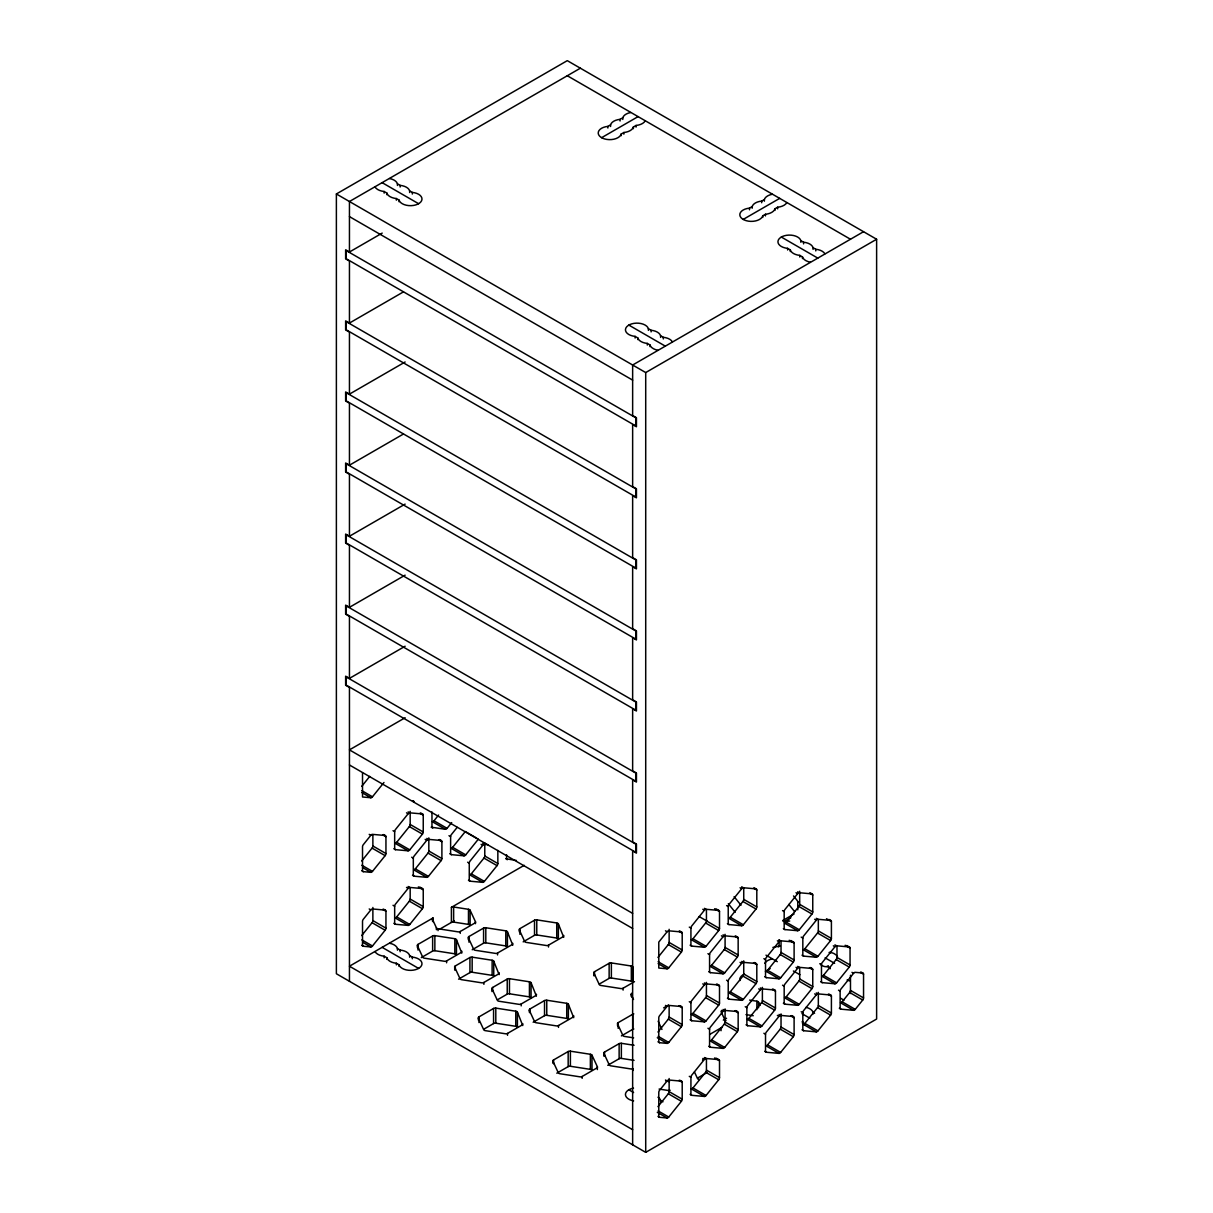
<?xml version="1.0" encoding="UTF-8"?>
<svg xmlns="http://www.w3.org/2000/svg" width="1213" height="1213" viewBox="0 0 1213 1213"><rect width="100%" height="100%" fill="white"/><g stroke="black" fill="none" stroke-linecap="round" stroke-linejoin="round"><path stroke-width="1.5" d="M361.701 786.388L369.753 776.365M362.52 772.908L362.52 796.986L370.829 797.729A2.305 1.334 -60 0 0 372.467 796.789L383.975 782.476M385.127 835.499L372.467 834.362A2.305 1.334 -60 0 0 370.829 835.302L363.339 844.642A2.305 1.334 -60 0 0 362.52 846.75L362.52 870.509A2.305 1.334 -60 0 0 363.339 871.662L370.829 872.329A2.305 1.334 -60 0 0 372.467 871.389L385.127 855.65A2.305 1.334 -60 0 0 385.946 853.543L385.946 836.652A2.305 1.334 -60 0 0 385.127 835.499L383.49 834.559M361.701 860.987L372.057 848.099A2.305 1.334 -60 0 0 372.876 845.992L372.876 834.741M422.427 813.953L409.767 812.831A2.305 1.334 -60 0 0 408.129 813.771L395.468 829.525A2.305 1.334 -60 0 0 394.665 831.633L394.665 848.509A2.305 1.334 -60 0 0 395.468 849.676L408.129 850.798A2.305 1.334 -60 0 0 409.767 849.858L422.427 834.104A2.305 1.334 -60 0 0 423.246 831.997L423.246 815.121A2.305 1.334 -60 0 0 422.427 813.953L420.79 813.013M408.129 850.798L395.059 843.247A2.305 1.334 -60 0 0 396.696 842.307L409.357 826.569A2.305 1.334 -60 0 0 410.176 824.461L410.176 811.33M451.676 822.596L447.066 828.327A2.305 1.334 -60 0 1 445.429 829.267L432.359 821.717A2.305 1.334 -60 0 0 433.996 820.776L438.606 815.045M385.127 910.099L372.467 908.962A2.305 1.334 -60 0 0 370.829 909.917L363.339 919.242A2.305 1.334 -60 0 0 362.52 921.349L362.52 945.109A2.305 1.334 -60 0 0 363.339 946.261L370.829 946.944A2.305 1.334 -60 0 0 372.467 945.988L385.127 930.25A2.305 1.334 -60 0 0 385.946 928.142L385.946 911.266A2.305 1.334 -60 0 0 385.127 910.099L383.49 909.159M441.077 840.488L428.416 839.366A2.305 1.334 -60 0 0 426.779 840.306L414.118 856.06A2.305 1.334 -60 0 0 413.315 858.167L413.315 875.043A2.305 1.334 -60 0 0 414.118 876.195L426.779 877.333A2.305 1.334 -60 0 0 428.416 876.393L441.077 860.639A2.305 1.334 -60 0 0 441.896 858.531L441.896 841.655A2.305 1.334 -60 0 0 441.077 840.488L439.44 839.548M361.701 935.587L372.057 922.699A2.305 1.334 -60 0 0 372.876 920.591L372.876 907.46M426.779 877.333L413.709 869.782A2.305 1.334 -60 0 0 415.346 868.842L428.007 853.088A2.305 1.334 -60 0 0 428.826 850.995L428.826 837.865M422.427 888.568L409.767 887.431A2.305 1.334 -60 0 0 408.129 888.371L395.468 904.125A2.305 1.334 -60 0 0 394.665 906.232L394.665 923.108A2.305 1.334 -60 0 0 395.468 924.276L408.129 925.398A2.305 1.334 -60 0 0 409.767 924.458L422.427 908.704A2.305 1.334 -60 0 0 423.246 906.596L423.246 889.72A2.305 1.334 -60 0 0 422.427 888.568L419.971 887.143M457.18 827.357L451.433 834.514A2.305 1.334 -60 0 0 450.614 836.621L450.614 853.497A2.305 1.334 -60 0 0 451.433 854.665L464.079 855.802A2.305 1.334 -60 0 0 465.716 854.862L478.377 839.108M408.129 925.398L395.059 917.862A2.305 1.334 -60 0 0 396.696 916.907L409.357 901.168A2.305 1.334 -60 0 0 410.176 899.06L410.176 887.81M464.079 855.802L451.009 848.251A2.305 1.334 -60 0 0 452.646 847.311L465.307 831.557L476.739 838.168M487.99 844.688L484.366 844.354A2.305 1.334 -60 0 0 482.729 845.309L470.083 861.048A2.305 1.334 -60 0 0 469.264 863.156L469.264 880.032A2.305 1.334 -60 0 0 470.083 881.199L482.729 882.336A2.305 1.334 -60 0 0 484.366 881.381L497.027 865.642A2.305 1.334 -60 0 0 497.846 863.535L497.846 850.404M482.729 882.336L469.658 874.785A2.305 1.334 -60 0 0 471.296 873.845L483.957 858.091A2.305 1.334 -60 0 0 484.775 855.984L484.775 842.853M681.388 931.948L668.742 930.811A2.305 1.334 -60 0 0 667.105 931.751L658.78 942.107L658.78 968.035L667.105 968.778A2.305 1.334 -60 0 0 668.742 967.838L681.388 952.084A2.305 1.334 -60 0 0 682.206 949.991L682.206 933.1A2.305 1.334 -60 0 0 681.388 931.948L679.765 930.993M657.962 957.436L668.318 944.548A2.305 1.334 -60 0 0 669.136 942.44L669.136 929.31M718.687 910.402L706.042 909.28A2.305 1.334 -60 0 0 704.404 910.22L691.744 925.974A2.305 1.334 -60 0 0 690.925 928.081L690.925 944.957A2.305 1.334 -60 0 0 691.744 946.11L704.404 947.247A2.305 1.334 -60 0 0 706.042 946.307L718.687 930.553A2.305 1.334 -60 0 0 719.506 928.445L719.506 911.57A2.305 1.334 -60 0 0 718.687 910.402L716.246 908.992M704.404 947.247L691.334 939.696A2.305 1.334 -60 0 0 692.972 938.756L705.617 923.002A2.305 1.334 -60 0 0 706.436 920.91L706.436 909.644M756.002 888.871L743.342 887.749A2.305 1.334 -60 0 0 741.704 888.689L729.043 904.428A2.305 1.334 -60 0 0 728.225 906.536L728.225 923.411A2.305 1.334 -60 0 0 729.043 924.579L741.704 925.716A2.305 1.334 -60 0 0 743.342 924.761L756.002 909.022A2.305 1.334 -60 0 0 756.806 906.915L756.806 890.039A2.305 1.334 -60 0 0 756.002 888.871L754.365 887.931M741.704 925.716L728.634 918.165A2.305 1.334 -60 0 0 730.271 917.225L742.917 901.471A2.305 1.334 -60 0 0 743.736 899.364L743.736 888.113M681.388 1006.547L668.742 1005.41A2.305 1.334 -60 0 0 667.105 1006.35L659.599 1015.69A2.305 1.334 -60 0 0 658.78 1017.798L658.78 1041.558A2.305 1.334 -60 0 0 659.599 1042.71L667.105 1043.377A2.305 1.334 -60 0 0 668.742 1042.437L681.388 1026.698A2.305 1.334 -60 0 0 682.206 1024.591L682.206 1007.7A2.305 1.334 -60 0 0 681.388 1006.547L679.765 1005.607M737.337 936.936L724.692 935.814A2.305 1.334 -60 0 0 723.054 936.754L710.393 952.508A2.305 1.334 -60 0 0 709.575 954.601L709.575 971.492A2.305 1.334 -60 0 0 710.393 972.644L723.054 973.781A2.305 1.334 -60 0 0 724.692 972.841L737.337 957.087A2.305 1.334 -60 0 0 738.156 954.98L738.156 938.104A2.305 1.334 -60 0 0 737.337 936.936L735.715 935.996M657.962 1032.036L668.318 1019.147A2.305 1.334 -60 0 0 669.136 1017.04L669.136 1005.789M723.054 973.781L709.984 966.23A2.305 1.334 -60 0 0 711.622 965.29L724.267 949.536A2.305 1.334 -60 0 0 725.086 947.429L725.086 934.313M718.687 985.001L706.042 983.879A2.305 1.334 -60 0 0 704.404 984.82L691.744 1000.573A2.305 1.334 -60 0 0 690.925 1002.681L690.925 1019.557A2.305 1.334 -60 0 0 691.744 1020.724L704.404 1021.846A2.305 1.334 -60 0 0 706.042 1020.906L718.687 1005.152A2.305 1.334 -60 0 0 719.506 1003.045L719.506 986.169A2.305 1.334 -60 0 0 718.687 985.001L717.065 984.061M704.404 1021.846L691.334 1014.295A2.305 1.334 -60 0 0 692.972 1013.355L705.617 997.617A2.305 1.334 -60 0 0 706.436 995.509L706.436 982.378M756.002 963.471L743.342 962.349A2.305 1.334 -60 0 0 741.704 963.289L729.043 979.027A2.305 1.334 -60 0 0 728.225 981.135L728.225 998.026A2.305 1.334 -60 0 0 729.043 999.178L741.704 1000.316A2.305 1.334 -60 0 0 743.342 999.376L756.002 983.622A2.305 1.334 -60 0 0 756.806 981.514L756.806 964.638A2.305 1.334 -60 0 0 756.002 963.471L754.365 962.531M811.952 893.875L799.291 892.738A2.305 1.334 -60 0 0 797.654 893.678L784.993 909.432A2.305 1.334 -60 0 0 784.174 911.539L784.174 928.415A2.305 1.334 -60 0 0 784.993 929.583L797.654 930.705A2.305 1.334 -60 0 0 799.291 929.765L811.952 914.011A2.305 1.334 -60 0 0 812.755 911.918L812.755 895.027A2.305 1.334 -60 0 0 811.952 893.875L810.314 892.92M741.704 1000.316L728.634 992.765A2.305 1.334 -60 0 0 730.271 991.825L742.917 976.071A2.305 1.334 -60 0 0 743.736 973.963L743.736 960.848M797.654 930.705L784.584 923.169A2.305 1.334 -60 0 0 786.221 922.214L798.882 906.475A2.305 1.334 -60 0 0 799.685 904.367L799.685 891.237M681.388 1081.147L668.742 1080.01A2.305 1.334 -60 0 0 667.105 1080.965L659.599 1090.29A2.305 1.334 -60 0 0 658.78 1092.397L658.78 1116.157A2.305 1.334 -60 0 0 659.599 1117.309L667.105 1117.977A2.305 1.334 -60 0 0 668.742 1117.037L681.388 1101.298A2.305 1.334 -60 0 0 682.206 1099.19L682.206 1082.314A2.305 1.334 -60 0 0 681.388 1081.147L679.765 1080.207M737.337 1011.536L724.692 1010.414A2.305 1.334 -60 0 0 723.054 1011.354L710.393 1027.108A2.305 1.334 -60 0 0 709.575 1029.215L709.575 1046.091A2.305 1.334 -60 0 0 710.393 1047.244L723.054 1048.381A2.305 1.334 -60 0 0 724.692 1047.441L737.337 1031.687A2.305 1.334 -60 0 0 738.156 1029.579L738.156 1012.703A2.305 1.334 -60 0 0 737.337 1011.536L735.715 1010.596M793.302 941.94L780.641 940.803A2.305 1.334 -60 0 0 779.004 941.758L766.343 957.497A2.305 1.334 -60 0 0 765.524 959.604L765.524 976.48A2.305 1.334 -60 0 0 766.343 977.648L779.004 978.785A2.305 1.334 -60 0 0 780.641 977.83L793.302 962.091A2.305 1.334 -60 0 0 794.106 959.983L794.106 943.108A2.305 1.334 -60 0 0 793.302 941.94L790.846 940.53M657.962 1106.635L668.318 1093.747A2.305 1.334 -60 0 0 669.136 1091.639L669.136 1078.509M723.054 1048.381L709.984 1040.83A2.305 1.334 -60 0 0 711.622 1039.89L724.267 1024.136A2.305 1.334 -60 0 0 725.086 1022.043L725.086 1008.913M779.004 978.785L765.934 971.234A2.305 1.334 -60 0 0 767.571 970.294L780.232 954.54A2.305 1.334 -60 0 0 781.036 952.432L781.036 941.182M718.687 1059.616L706.042 1058.479A2.305 1.334 -60 0 0 704.404 1059.419L691.744 1075.173A2.305 1.334 -60 0 0 690.925 1077.28L690.925 1094.156A2.305 1.334 -60 0 0 691.744 1095.324L704.404 1096.446A2.305 1.334 -60 0 0 706.042 1095.506L718.687 1079.752A2.305 1.334 -60 0 0 719.506 1077.644L719.506 1060.769A2.305 1.334 -60 0 0 718.687 1059.616L716.246 1058.191M774.652 990.005L761.991 988.883A2.305 1.334 -60 0 0 760.354 989.823L747.693 1005.562A2.305 1.334 -60 0 0 746.874 1007.669L746.874 1024.545A2.305 1.334 -60 0 0 747.693 1025.713L760.354 1026.85A2.305 1.334 -60 0 0 761.991 1025.91L774.652 1010.156A2.305 1.334 -60 0 0 775.456 1008.048L775.456 991.173A2.305 1.334 -60 0 0 774.652 990.005L773.015 989.065M830.602 920.409L817.941 919.272A2.305 1.334 -60 0 0 816.304 920.212L803.643 935.966A2.305 1.334 -60 0 0 802.824 938.074L802.824 954.949A2.305 1.334 -60 0 0 803.643 956.117L816.304 957.239A2.305 1.334 -60 0 0 817.941 956.299L830.602 940.545A2.305 1.334 -60 0 0 831.405 938.437L831.405 921.562A2.305 1.334 -60 0 0 830.602 920.409L828.964 919.454M704.404 1096.446L691.334 1088.91A2.305 1.334 -60 0 0 692.972 1087.955L705.617 1072.216A2.305 1.334 -60 0 0 706.436 1070.109L706.436 1058.858M760.354 1026.85L747.284 1019.299A2.305 1.334 -60 0 0 748.921 1018.359L761.567 1002.605A2.305 1.334 -60 0 0 762.386 1000.498L762.386 987.367M816.304 957.239L803.233 949.703A2.305 1.334 -60 0 0 804.871 948.748L817.532 933.009A2.305 1.334 -60 0 0 818.335 930.902L818.335 919.651M811.952 968.474L799.291 967.337A2.305 1.334 -60 0 0 797.654 968.277L784.993 984.031A2.305 1.334 -60 0 0 784.174 986.139L784.174 1003.015A2.305 1.334 -60 0 0 784.993 1004.182L797.654 1005.304A2.305 1.334 -60 0 0 799.291 1004.364L811.952 988.625A2.305 1.334 -60 0 0 812.755 986.518L812.755 969.627A2.305 1.334 -60 0 0 811.952 968.474L810.314 967.534M797.654 1005.304L784.584 997.768A2.305 1.334 -60 0 0 786.221 996.828L798.882 981.074A2.305 1.334 -60 0 0 799.685 978.967L799.685 967.716M793.302 1016.539L780.641 1015.402A2.305 1.334 -60 0 0 779.004 1016.358L766.343 1032.096A2.305 1.334 -60 0 0 765.524 1034.204L765.524 1051.08A2.305 1.334 -60 0 0 766.343 1052.247L779.004 1053.384A2.305 1.334 -60 0 0 780.641 1052.429L793.302 1036.69A2.305 1.334 -60 0 0 794.106 1034.583L794.106 1017.707A2.305 1.334 -60 0 0 793.302 1016.539L791.664 1015.599M849.252 946.944L836.591 945.806A2.305 1.334 -60 0 0 834.953 946.747L822.293 962.5A2.305 1.334 -60 0 0 821.474 964.608L821.474 981.484A2.305 1.334 -60 0 0 822.293 982.651L834.953 983.773A2.305 1.334 -60 0 0 836.591 982.833L849.252 967.079A2.305 1.334 -60 0 0 850.055 964.972L850.055 948.096A2.305 1.334 -60 0 0 849.252 946.944L846.795 945.518M779.004 1053.384L765.934 1045.833A2.305 1.334 -60 0 0 767.571 1044.893L780.232 1029.14A2.305 1.334 -60 0 0 781.036 1027.032L781.036 1013.901M834.953 983.773L821.883 976.222A2.305 1.334 -60 0 0 823.521 975.282L836.182 959.544A2.305 1.334 -60 0 0 836.985 957.436L836.985 946.185M830.602 995.009L817.941 993.872A2.305 1.334 -60 0 0 816.304 994.812L803.643 1010.565A2.305 1.334 -60 0 0 802.824 1012.673L802.824 1029.549A2.305 1.334 -60 0 0 803.643 1030.716L816.304 1031.838A2.305 1.334 -60 0 0 817.941 1030.898L830.602 1015.145A2.305 1.334 -60 0 0 831.405 1013.052L831.405 996.161A2.305 1.334 -60 0 0 830.602 995.009L828.964 994.069M816.304 1031.838L803.233 1024.303A2.305 1.334 -60 0 0 804.871 1023.347L817.532 1007.609A2.305 1.334 -60 0 0 818.335 1005.501L818.335 992.37M862.731 973.008L855.241 972.341A2.305 1.334 -60 0 0 853.603 973.281L840.943 989.035A2.305 1.334 -60 0 0 840.124 991.142L840.124 1008.018A2.305 1.334 -60 0 0 840.943 1009.171L853.603 1010.308A2.305 1.334 -60 0 0 855.241 1009.368L862.731 1000.028A2.305 1.334 -60 0 0 863.55 997.935L863.55 974.175A2.305 1.334 -60 0 0 862.731 973.008L861.109 972.068M853.603 1010.308L840.533 1002.757A2.305 1.334 -60 0 0 842.171 1001.817L849.661 992.492A2.305 1.334 -60 0 0 850.48 990.384L863.55 997.935M336.38 193.974L567.29 60.65L876.62 239.249L876.62 1019.026L645.71 1152.35L336.38 973.751L336.38 193.974L645.71 372.558L876.62 239.249M580.36 68.201L349.45 201.51L349.45 252.016L345.629 249.802L345.629 258.869L349.45 261.068L349.45 323.067L345.629 320.869L345.629 329.921L349.45 332.135L349.45 394.134L345.629 391.935L345.629 400.987L349.45 403.186L349.45 465.201L345.629 462.987L345.629 472.054L349.45 474.253L349.45 536.252L345.629 534.054L345.629 543.106L349.45 545.319L349.45 607.319L345.629 605.12L345.629 614.172L349.45 616.371L349.45 678.385L345.629 676.172L345.629 685.239L349.45 687.437L349.45 981.302M349.45 252.016L382.201 233.093M645.164 120.921A11.554 6.672 0 0 1 636.052 125.455L633.368 127.016A11.554 6.672 0 0 1 623.861 132.505L621.162 134.067A11.554 6.672 0 0 1 609.138 139.631A11.554 6.672 0 0 1 598.236 133.339A11.554 6.672 0 0 1 607.88 126.395L610.564 124.833A11.554 6.672 0 0 1 620.07 119.344L622.769 117.782A11.554 6.672 0 0 1 630.639 112.536M601.603 137.691L638.083 116.615M349.45 323.067L403.489 291.863M349.45 394.134L405.127 361.99M786.767 202.677A11.554 6.672 0 0 1 777.654 207.211L774.955 208.772A11.554 6.672 0 0 1 765.464 214.261L762.765 215.808A11.554 6.672 0 0 1 750.726 221.373A11.554 6.672 0 0 1 739.824 215.08A11.554 6.672 0 0 1 749.467 208.136L752.166 206.589A11.554 6.672 0 0 1 761.673 201.1L764.372 199.538A11.554 6.672 0 0 1 772.241 194.277M743.19 219.432L779.686 198.371M349.45 465.201L403.489 433.996M863.55 231.698L632.64 365.022L632.64 415.513L636.446 417.712L636.446 426.764L632.64 424.565L632.64 486.58L636.446 488.778L636.446 497.83L632.64 495.632L632.64 557.631L636.446 559.83L636.446 568.897L632.64 566.698L632.64 628.698L636.446 630.896L636.446 639.948L632.64 637.75L632.64 699.765L636.446 701.963L636.446 711.015L632.64 708.817L632.64 770.816L636.446 773.015L636.446 782.082L632.64 779.868L632.64 841.883L636.446 844.081L636.446 853.133L632.64 850.935L632.64 1144.799M349.45 536.252L405.127 504.108M349.45 607.319L405.127 575.159M349.45 678.385L405.127 646.226M405.127 717.732L349.45 749.877L632.64 913.389M433.026 921.728L433.026 917.953L349.45 966.215L632.64 1129.712M451.403 907.354A2.305 1.334 0 0 1 453.632 907.006L468.476 909.295A2.305 1.334 0 0 1 470.113 910.235L470.113 925.337A2.305 1.334 0 0 0 468.476 924.397L453.632 922.092A2.305 1.334 0 0 0 451.403 922.441L451.403 907.354L524.213 865.309M439.515 929.294L454.253 920.788M417.408 947.58L417.408 945.7A2.305 1.334 0 0 1 418 944.411L432.632 935.966A2.305 1.334 0 0 1 434.861 935.632L454.83 938.71A2.305 1.334 0 0 1 456.452 939.666L461.804 953.069M433.026 917.953A2.305 1.334 0 0 0 432.435 919.242L436.407 927.809A2.305 1.334 0 0 0 438.045 928.749L458.014 931.842A2.305 1.334 0 0 0 460.243 931.493L474.859 923.063A2.305 1.334 0 0 0 475.466 921.774L470.113 910.235M421.26 957.633L432.632 951.068A2.305 1.334 0 0 1 434.861 950.719L454.83 953.812A2.305 1.334 0 0 1 456.452 954.752L456.452 939.666M468.354 939.711L468.354 937.816A2.305 1.334 0 0 1 468.961 936.527L483.578 928.097A2.305 1.334 0 0 1 485.806 927.748L505.776 930.841A2.305 1.334 0 0 1 507.413 931.781L512.765 945.2M417.408 945.7L422.761 957.224A2.305 1.334 0 0 0 424.398 958.179L444.367 961.257A2.305 1.334 0 0 0 446.596 960.923L461.213 952.478A2.305 1.334 0 0 0 461.804 951.189M472.206 949.749L483.578 943.183A2.305 1.334 0 0 1 485.806 942.835L505.776 945.928A2.305 1.334 0 0 1 507.413 946.868L507.413 931.781M454.708 970.066L454.708 967.231A2.305 1.334 0 0 1 455.3 965.942L469.931 957.512A2.305 1.334 0 0 1 472.16 957.163L492.129 960.256A2.305 1.334 0 0 1 493.752 961.196L499.104 974.615M519.316 931.827L519.316 929.931A2.305 1.334 0 0 1 519.907 928.642L534.524 920.212A2.305 1.334 0 0 1 536.768 919.863L556.737 922.957A2.305 1.334 0 0 1 558.359 923.897L563.711 937.315M468.354 937.816L473.707 949.339A2.305 1.334 0 0 0 475.344 950.295L495.313 953.373A2.305 1.334 0 0 0 497.542 953.039L512.159 944.593A2.305 1.334 0 0 0 512.765 943.305M458.559 979.164L469.931 972.599A2.305 1.334 0 0 1 472.16 972.25L492.129 975.343A2.305 1.334 0 0 1 493.752 976.283L493.752 961.196M523.167 941.864L534.524 935.299A2.305 1.334 0 0 1 536.768 934.95L556.737 938.043A2.305 1.334 0 0 1 558.359 938.983L558.359 923.897M454.708 967.231L460.061 978.77A2.305 1.334 0 0 0 461.698 979.71L481.667 982.803A2.305 1.334 0 0 0 483.896 982.454L498.513 974.009A2.305 1.334 0 0 0 499.104 972.72M519.316 929.931L524.668 941.47A2.305 1.334 0 0 0 526.306 942.41L546.275 945.503A2.305 1.334 0 0 0 548.503 945.154L563.12 936.709A2.305 1.334 0 0 0 563.711 935.42M492.008 991.597L492.008 988.777A2.305 1.334 0 0 1 492.614 987.488L507.231 979.043A2.305 1.334 0 0 1 509.46 978.694L529.429 981.787A2.305 1.334 0 0 1 531.067 982.727L536.404 996.146M497.482 999.755L507.231 994.129A2.305 1.334 0 0 1 509.46 993.796L529.429 996.874A2.305 1.334 0 0 1 531.067 997.829L531.067 982.727M478.362 1020.072L478.362 1018.192A2.305 1.334 0 0 1 478.953 1016.903L493.57 1008.458A2.305 1.334 0 0 1 495.799 1008.109L515.768 1011.202A2.305 1.334 0 0 1 517.405 1012.142L522.758 1025.561M492.008 988.777L497.36 1000.3A2.305 1.334 0 0 0 498.998 1001.241L518.967 1004.334A2.305 1.334 0 0 0 521.196 1003.985L535.812 995.555A2.305 1.334 0 0 0 536.404 994.266M483.82 1029.185L493.57 1023.56A2.305 1.334 0 0 1 495.799 1023.211L515.768 1026.304A2.305 1.334 0 0 1 517.405 1027.244L517.405 1012.142M529.308 1012.188L529.308 1010.308A2.305 1.334 0 0 1 529.914 1009.019L544.531 1000.573A2.305 1.334 0 0 1 546.76 1000.24L566.729 1003.318A2.305 1.334 0 0 1 568.366 1004.258L573.704 1017.677M593.915 975.843L593.915 973.008A2.305 1.334 0 0 1 594.506 971.719L609.138 963.274A2.305 1.334 0 0 1 611.367 962.94L631.336 966.018A2.305 1.334 0 0 1 632.959 966.958L632.959 982.06A2.305 1.334 0 0 0 631.336 981.12L611.367 978.027A2.305 1.334 0 0 0 609.138 978.375L599.389 984.001M478.362 1018.192L483.714 1029.716A2.305 1.334 0 0 0 485.336 1030.656L505.305 1033.749A2.305 1.334 0 0 0 507.534 1033.4L522.166 1024.97A2.305 1.334 0 0 0 522.758 1023.681M533.159 1022.241L544.531 1015.675A2.305 1.334 0 0 1 546.76 1015.326L566.729 1018.42A2.305 1.334 0 0 1 568.366 1019.36L568.366 1004.258M529.308 1010.308L534.66 1021.831A2.305 1.334 0 0 0 536.298 1022.771L556.267 1025.864A2.305 1.334 0 0 0 558.496 1025.516L573.112 1017.085A2.305 1.334 0 0 0 573.704 1015.797M593.915 973.008L599.267 984.531A2.305 1.334 0 0 0 600.905 985.472L620.874 988.565A2.305 1.334 0 0 0 623.103 988.216L634.475 981.651M797.775 909.841L797.775 902.336L799.412 901.395M782.673 920.561L794.106 913.965M782.961 920.879A2.305 1.334 60 0 0 784.311 921.501L790.846 917.741M552.961 1063.149L552.961 1061.254A2.305 1.334 0 0 1 553.553 1059.965L568.169 1051.535A2.305 1.334 0 0 1 570.398 1051.186L590.367 1054.279A2.305 1.334 0 0 1 592.005 1055.219L597.357 1066.743L597.357 1069.578M617.569 1025.849L617.569 1023.954A2.305 1.334 0 0 1 618.16 1022.665L632.777 1014.235A2.305 1.334 0 0 1 633.808 1013.886M663.647 1007.882L668.515 1005.061M556.797 1073.187L568.169 1066.621A2.305 1.334 0 0 1 570.398 1066.272L590.367 1069.366A2.305 1.334 0 0 1 592.005 1070.306L592.005 1055.219M621.405 1035.887L632.777 1029.321A2.305 1.334 0 0 1 633.808 1028.973M772.893 947.398L779.944 945.958M603.907 1056.205L603.907 1053.369A2.305 1.334 0 0 1 604.514 1052.08L619.13 1043.65A2.305 1.334 0 0 1 621.359 1043.301L634.065 1045.272M552.961 1061.254L558.314 1072.792A2.305 1.334 0 0 0 559.936 1073.732L579.905 1076.826A2.305 1.334 0 0 0 582.149 1076.477L596.766 1068.031A2.305 1.334 0 0 0 597.357 1066.743M765.403 971.31L770.164 968.565M607.758 1065.302L619.13 1058.737A2.305 1.334 0 0 1 621.359 1058.403L634.065 1060.359M829.101 952.478L831.041 951.947M723.312 1020.118L726.572 1018.253M820.488 964.411A11.554 6.672 60 0 0 826.917 966.564L828.343 965.745M709.666 1034.446L721.038 1027.881A2.305 1.334 0 0 1 722.372 1027.502M826.917 966.564L830.329 967.701M702.509 1060.117L705.754 1058.236M697.642 1078.023L707.376 1072.398M784.311 921.501L789.724 921.016M431.146 827.19L445.429 829.267M505.745 858.728L516.42 860.472M749.619 1000.088L756.882 1001.21A2.305 1.334 0 0 1 758.519 1002.15L760.051 1005.441M745.995 1014.614L753.258 1015.736M633.626 1037.828L624.543 1036.433A2.305 1.334 0 0 1 622.921 1035.493L617.569 1023.954M665.922 1081.056L669.546 1081.617M659.084 1089.062L668.166 1090.472A2.305 1.334 0 0 0 670.183 1090.244M567.29 75.737L850.48 239.249M810.36 262.19A11.554 6.672 0 0 1 802.49 256.944L799.792 255.382A11.554 6.672 0 0 1 790.285 249.893L787.601 248.347A11.554 6.672 0 0 1 777.958 241.387A11.554 6.672 0 0 1 788.859 235.095A11.554 6.672 0 0 1 800.883 240.674L803.582 242.221A11.554 6.672 0 0 1 813.089 247.71L815.773 249.272A11.554 6.672 0 0 1 824.885 253.805M781.324 237.051L817.805 258.111M389.57 178.554A11.554 6.672 0 0 1 397.439 183.815L400.138 185.377A11.554 6.672 0 0 1 409.645 190.866L412.329 192.412A11.554 6.672 0 0 1 421.972 199.357A11.554 6.672 0 0 1 411.071 205.664A11.554 6.672 0 0 1 399.047 200.084L396.348 198.538A11.554 6.672 0 0 1 386.841 193.049L384.157 191.487A11.554 6.672 0 0 1 375.044 186.954M657.871 350.239A11.554 6.672 0 0 1 650.001 344.977L647.302 343.415A11.554 6.672 0 0 1 637.795 337.942L635.112 336.38A11.554 6.672 0 0 1 625.468 329.436A11.554 6.672 0 0 1 636.37 323.143A11.554 6.672 0 0 1 648.394 328.708L651.093 330.27A11.554 6.672 0 0 1 660.6 335.743L663.284 337.305A11.554 6.672 0 0 1 672.396 341.854M382.125 182.647L418.606 203.708M628.834 325.084L665.315 346.145M349.45 216.611L632.64 380.109M809.496 893.147L812.755 895.027M797.654 891.798L799.291 892.738M796.016 892.738L797.654 893.678M826.508 918.741L831.405 921.562M799.685 904.367L812.755 911.918M798.882 906.475L811.952 914.011M816.304 918.332L817.941 919.272M814.666 919.272L816.304 920.212M753.546 888.143L756.806 890.039M845.158 945.276L850.055 948.096M741.704 886.794L743.342 887.749M818.335 930.902L831.405 938.437M782.537 910.599L784.174 911.539M740.066 887.749L741.704 888.689M817.532 933.009L830.602 940.545M834.953 944.866L836.591 945.806M833.316 945.806L834.953 946.747M786.221 922.214L799.291 929.765M743.736 899.364L756.806 906.915M742.917 901.471L756.002 909.022M836.985 957.436L850.055 964.972M801.187 937.133L802.824 938.074M860.29 972.28L863.55 974.175M783.355 928.642L784.993 929.583M836.182 959.544L849.252 967.079M851.966 972.341L853.603 973.281M825.098 957.845L834.62 963.334M804.871 948.748L817.941 956.299M789.208 940.272L794.106 943.108M726.587 905.595L728.225 906.536M779.004 939.863L780.641 940.803M819.836 963.653L821.474 964.608M777.366 940.803L779.004 941.758M802.005 955.162L803.643 956.117M730.271 917.225L743.342 924.761M714.609 908.734L719.506 911.57M823.521 975.282L836.591 982.833M809.496 967.747L812.755 969.627M781.036 952.432L794.106 959.983M704.404 908.34L706.042 909.28M849.661 992.492L862.731 1000.028M702.767 909.28L704.404 910.22M727.406 923.639L729.043 924.579M780.232 954.54L793.302 962.091M797.654 966.397L799.291 967.337M838.486 990.187L840.124 991.142M796.016 967.337L797.654 968.277M820.655 981.696L822.293 982.651M734.896 936.224L738.156 938.104M699.097 916.543L707.255 921.243M765.994 955.162L777.29 961.682M793.378 970.976L799.898 974.736M840.7 998.284L843.96 1000.179M706.436 920.91L719.506 928.445M705.617 923.002L718.687 930.553M842.171 1001.817L855.241 1009.368M828.145 994.281L831.405 996.161M799.685 978.967L812.755 986.518M723.054 934.859L724.692 935.814M763.887 958.664L765.524 959.604M721.417 935.814L723.054 936.754M798.882 981.074L811.952 988.625M816.304 992.931L817.941 993.872M814.666 993.872L816.304 994.812M839.305 1008.23L840.943 1009.171M767.571 970.294L780.641 977.83M753.546 962.743L756.806 964.638M725.086 947.429L738.156 954.98M689.287 927.126L690.925 928.081M724.267 949.536L737.337 957.087M818.335 1005.501L831.405 1013.052M741.704 961.393L743.342 962.349M782.537 985.199L784.174 986.139M740.066 962.349L741.704 963.289M764.706 976.708L766.343 977.648M817.532 1007.609L830.602 1015.145M692.972 938.756L706.042 946.307M678.946 931.22L682.206 933.1M786.221 996.828L799.291 1004.364M806.069 1007.336A11.554 6.672 0 0 1 813.089 1012.4L814.605 1013.28M772.196 989.277L775.456 991.173M743.736 973.963L756.806 981.514M707.937 953.661L709.575 954.601M665.467 930.811L667.105 931.751M690.106 945.17L691.744 946.11M742.917 976.071L756.002 983.622M760.354 987.928L761.991 988.883M801.187 1011.733L802.824 1012.673M758.716 988.883L760.354 989.823M801.945 1013.643L809.875 1018.223M783.355 1003.242L784.993 1004.182M711.622 965.29L724.692 972.841M669.136 942.44L682.206 949.991M802.324 1021.543L802.49 1021.634A11.554 6.672 0 0 0 804.628 1024.53M668.318 944.548L681.388 952.084M804.871 1023.347L817.941 1030.898M790.846 1015.812L794.106 1017.707M762.386 1000.498L775.456 1008.048M726.587 980.195L728.225 981.135M412.496 800.656L414.118 801.596A2.305 1.334 -60 0 1 413.481 801.171M708.756 971.704L710.393 972.644M761.567 1002.605L774.652 1010.156M349.45 764.978L632.64 928.476M482.729 843.414L484.366 844.354M779.004 1014.462L780.641 1015.402M481.106 844.354L482.729 845.309M777.366 1015.402L779.004 1016.358M802.005 1029.776L803.643 1030.716M433.996 820.776L447.066 828.327M730.271 991.825L743.342 999.376M419.971 813.241L423.246 815.121M716.246 984.289L719.506 986.169M408.129 811.891L409.767 812.831M484.775 855.984L497.846 863.535M704.404 982.939L706.042 983.879M781.036 1027.032L794.106 1034.583M448.977 835.681L450.614 836.621M745.237 1006.729L746.874 1007.669M406.507 812.831L408.129 813.771M702.767 983.879L704.404 984.82M727.406 998.238L729.043 999.178M483.957 858.091L497.027 865.642M780.232 1029.14L793.302 1036.69M361.853 790.664L372.467 796.789M658.113 961.712L668.742 967.838M361.853 792.544L370.829 797.729M658.113 963.592L667.105 968.778M452.646 847.311L465.716 854.862M748.921 1018.359L761.991 1025.91M438.621 839.775L441.896 841.655M734.896 1010.823L738.156 1012.703M410.176 824.461L423.246 831.997M706.436 995.509L719.506 1003.045M409.357 826.569L422.427 834.104M705.617 997.617L718.687 1005.152M426.779 838.426L428.416 839.366M723.054 1009.474L724.692 1010.414M467.627 862.216L469.264 863.156M763.887 1033.264L765.524 1034.204M425.156 839.366L426.779 840.306M449.796 853.725L451.433 854.665M721.417 1010.414L723.054 1011.354M746.056 1024.773L747.693 1025.713M471.296 873.845L484.366 881.381M767.571 1044.893L780.641 1052.429M428.826 850.995L441.896 858.531M725.086 1022.043L738.156 1029.579M393.027 830.678L394.665 831.633M689.287 1001.726L690.925 1002.681M428.007 853.088L441.077 860.639M724.267 1024.136L737.337 1031.687M468.445 880.259L470.083 881.199M764.706 1051.307L766.343 1052.247M396.696 842.307L409.767 849.858M692.972 1013.355L706.042 1020.906M382.671 834.771L385.946 836.652M678.946 1005.82L682.206 1007.7M411.677 857.212L413.315 858.167M707.937 1028.26L709.575 1029.215M369.207 834.362L370.829 835.302M393.846 848.721L395.468 849.676M665.467 1005.41L667.105 1006.35M690.106 1019.769L691.744 1020.724M415.346 868.842L428.416 876.393M711.622 1039.89L724.692 1047.441M372.876 845.992L385.946 853.543M669.136 1017.04L682.206 1024.591M372.057 848.099L385.127 855.65M668.318 1019.147L681.388 1026.698M412.496 875.255L414.118 876.195M708.756 1046.303L710.393 1047.244M418.349 886.9L423.246 889.72M714.609 1057.948L719.506 1060.769M408.129 886.491L409.767 887.431M704.404 1057.539L706.042 1058.479M406.507 887.431L408.129 888.371M702.767 1058.479L704.404 1059.419M361.853 865.263L372.467 871.389M658.113 1036.311L668.742 1042.437M362.672 867.613L370.829 872.329M657.294 1037.722L667.105 1043.377M361.701 870.722L363.339 871.662M657.962 1041.77L659.599 1042.71M410.176 899.06L423.246 906.596M706.436 1070.109L719.506 1077.644M409.357 901.168L422.427 908.704M705.617 1072.216L718.687 1079.752M393.027 905.292L394.665 906.232M689.287 1076.34L690.925 1077.28M396.696 916.907L409.767 924.458M692.972 1087.955L706.042 1095.506M382.671 909.371L385.946 911.266M678.946 1080.419L682.206 1082.314M369.207 908.962L370.829 909.917M665.467 1080.01L667.105 1080.965M393.846 923.32L395.468 924.276M690.106 1094.369L691.744 1095.324M372.876 920.591L385.946 928.142M669.136 1091.639L682.206 1099.19M372.057 922.699L385.127 930.25M668.318 1093.747L681.388 1101.298M389.57 943.259A11.554 6.672 0 0 1 397.439 948.521L400.138 950.067A11.554 6.672 0 0 1 409.645 955.556L412.329 957.118A11.554 6.672 0 0 1 421.972 964.062A11.554 6.672 0 0 1 411.071 970.355A11.554 6.672 0 0 1 399.047 964.79L396.348 963.228A11.554 6.672 0 0 1 386.841 957.739L384.157 956.193A11.554 6.672 0 0 1 375.044 951.644M657.992 1097.219A11.554 6.672 0 0 1 660.6 1100.449L662.95 1101.813M382.125 947.338L418.606 968.414M628.834 1089.774L633.595 1092.534M361.853 939.863L372.467 945.988M658.113 1110.911L668.742 1117.037M362.672 942.213L370.829 946.944M657.294 1112.321L667.105 1117.977M361.701 945.321L363.339 946.261M657.962 1116.369L659.599 1117.309M793.514 895.937L796.956 900.228A2.305 1.334 60 0 1 797.775 902.336M788.829 904.428L794.591 911.585M734.108 896.634L741.007 905.232M728.285 903.7L735.184 912.282M720.992 1011.49L724.813 1019.724A2.305 1.334 0 0 0 726.041 1020.573M694.458 1071.974L697.52 1078.554A2.305 1.334 0 0 0 699.143 1079.494M658.143 1021.21L661.964 1029.443M631.821 997.025L631.821 993.25A2.305 1.334 0 0 0 631.215 994.539L633.504 999.482M603.907 1053.369L609.26 1064.908A2.305 1.334 0 0 0 610.897 1065.848L630.866 1068.941A2.305 1.334 0 0 0 633.095 1068.592L633.095 1070.473M850.48 975.252L850.48 993.523M815.773 249.272L815.773 250.924M813.089 247.71L813.089 249.362M813.089 1012.4L813.089 1014.053M803.582 242.221L803.582 243.874M802.49 256.944L802.49 258.581M802.49 1021.634L802.49 1023.287M800.883 240.674L800.883 242.312M799.792 255.382L799.792 257.035M790.285 249.893L790.285 251.546M787.601 248.347L787.601 249.984M779.125 940.12L779.125 945.746A2.305 1.334 60 0 1 778.306 946.913M777.654 207.211L777.654 208.863M774.955 208.772L774.955 210.425M765.464 214.261L765.464 215.914M764.372 199.538L764.372 201.191M762.765 215.808L762.765 217.461M761.673 201.1L761.673 202.753M758.519 1002.15L758.519 1007.806M756.882 1001.21L756.882 1009.701M752.166 206.589L752.166 208.242M749.467 208.136L749.467 209.788M721.038 1027.881L721.038 1030.716M663.284 337.305L663.284 338.958M660.6 335.743L660.6 337.396M660.6 1100.449L660.6 1102.101M651.093 330.27L651.093 331.907M650.001 344.977L650.001 346.63M648.394 328.708L648.394 330.361M647.302 343.415L647.302 345.068M645.71 372.558L645.71 1152.35M637.795 337.942L637.795 339.579M636.052 125.455L636.052 127.107M635.112 336.38L635.112 338.033M633.368 127.016L633.368 128.669M632.777 1014.235L632.777 1029.321M631.336 966.018L631.336 981.12M631.215 994.539L631.215 996.434M623.861 132.505L623.861 134.158M623.103 988.216L623.103 990.111M622.769 117.782L622.769 119.435M621.359 1043.301L621.359 1058.403M621.162 134.067L621.162 135.704M620.07 119.344L620.07 120.997M619.13 1043.65L619.13 1058.737M618.16 1022.665L618.16 1028.336M611.367 962.94L611.367 978.027M610.564 124.833L610.564 126.486M609.138 963.274L609.138 978.375M607.88 126.395L607.88 128.032M604.514 1052.08L604.514 1055.856M594.506 971.719L594.506 975.495M590.367 1054.279L590.367 1069.366M582.149 1076.477L582.149 1078.357M570.398 1051.186L570.398 1066.272M568.169 1051.535L568.169 1066.621M566.729 1003.318L566.729 1018.42M558.496 1025.516L558.496 1027.411M556.737 922.957L556.737 938.043M553.553 1059.965L553.553 1063.74M548.503 945.154L548.503 947.035M546.76 1000.24L546.76 1015.326M544.531 1000.573L544.531 1015.675M536.768 919.863L536.768 934.95M534.524 920.212L534.524 935.299M529.914 1009.019L529.914 1012.794M529.429 981.787L529.429 996.874M521.196 1003.985L521.196 1005.88M519.907 928.642L519.907 934.313M515.768 1011.202L515.768 1026.304M509.46 978.694L509.46 993.796M507.534 1033.4L507.534 1035.295M507.231 979.043L507.231 994.129M506.564 854.756L506.564 858.501A2.305 1.334 -60 0 0 507.383 859.668M505.776 930.841L505.776 945.928M497.542 953.039L497.542 954.919M495.799 1008.109L495.799 1023.211M493.57 1008.458L493.57 1023.56M492.614 987.488L492.614 991.248M492.129 960.256L492.129 975.343M485.806 927.748L485.806 942.835M483.896 982.454L483.896 984.334M483.578 928.097L483.578 943.183M478.953 1016.903L478.953 1022.559M475.466 921.774L475.466 923.654M472.16 957.163L472.16 972.25M469.931 957.512L469.931 972.599M468.961 936.527L468.961 942.183M468.476 909.295L468.476 924.397M460.243 931.493L460.243 933.388M455.3 965.942L455.3 969.718M454.83 938.71L454.83 953.812M453.632 907.006L453.632 922.092M446.596 960.923L446.596 962.804M438.045 928.749L438.045 930.644M436.407 927.809L436.407 929.704M434.861 935.632L434.861 950.719M432.632 935.966L432.632 951.068M432.435 919.242L432.435 921.122M431.964 811.967L431.964 826.978A2.305 1.334 -60 0 0 432.768 828.13M418 944.411L418 950.067M412.329 192.412L412.329 194.065M412.329 957.118L412.329 958.77M409.645 190.866L409.645 192.518M409.645 955.556L409.645 957.209M400.138 185.377L400.138 187.029M400.138 950.067L400.138 951.72M399.047 200.084L399.047 201.737M399.047 964.79L399.047 966.443M397.439 183.815L397.439 185.468M397.439 948.521L397.439 950.173M396.348 198.538L396.348 200.19M396.348 963.228L396.348 964.881M386.841 193.049L386.841 194.702M386.841 957.739L386.841 959.392M384.157 191.487L384.157 193.14M384.157 956.193L384.157 957.845M830.117 968.793A11.554 6.672 60 0 1 829.616 968.126M829.616 952.781A11.554 6.672 60 0 1 837.516 956.299M850.298 980.786A11.554 6.672 60 0 1 847.114 979.968M633.611 1100.873A11.554 6.672 0 0 1 625.438 1094.535A11.554 6.672 0 0 1 633.504 1088.137M739.975 980.529A11.554 6.672 0 0 1 744.448 974.069M764.721 963.38A11.554 6.672 0 0 1 772.241 958.983M635.915 417.833L346.175 250.56L346.175 258.733L635.915 426.021L635.915 417.833M635.915 488.9L346.175 321.627L346.175 329.8L635.915 497.072L635.915 488.9M635.915 559.966L346.175 392.694L346.175 400.866L635.915 568.139L635.915 559.966M635.915 631.018L346.175 463.745L346.175 471.918L635.915 639.206L635.915 631.018M635.915 702.084L346.175 534.812L346.175 542.984L635.915 710.257L635.915 702.084M635.915 773.151L346.175 605.878L346.175 614.051L635.915 781.324L635.915 773.151M635.915 844.203L346.175 676.93L346.175 685.102L635.915 852.39L635.915 844.203"/></g></svg>
